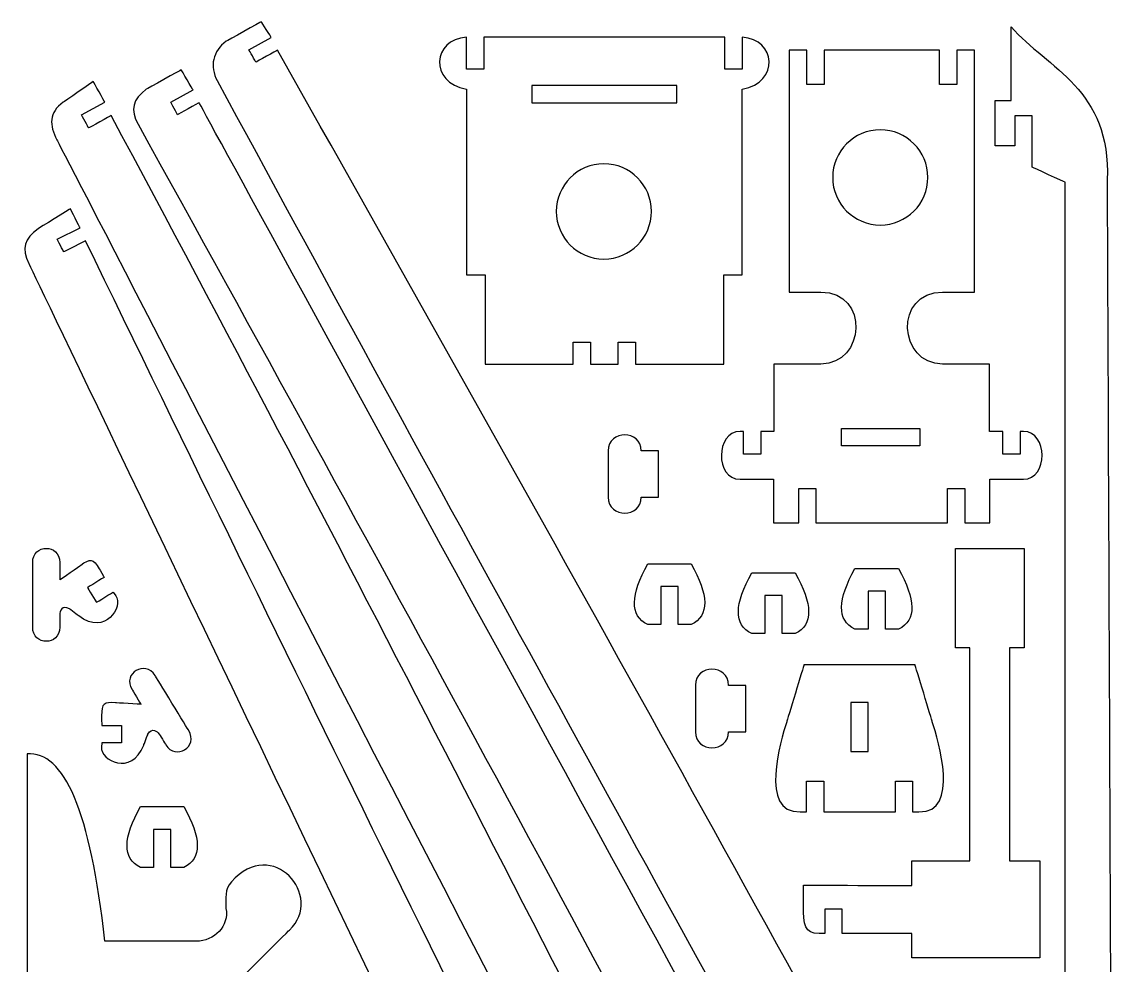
# Model space of a CAD drawing. Header units: centimetres. Extents: x -1416 to 662, y 154 to 1327.
# Drawn here: x -1368 to -886.2, y 906.8 to 1324 of the extents above; entities that cross this region are included whole.
import ezdxf

# ---------------------------------------------------------------- set-up
doc = ezdxf.new("R2010")
doc.units = ezdxf.units.CM
doc.header["$MEASUREMENT"] = 0
doc.layers.add('Camada 1', color=3, linetype='Continuous')

msp = doc.modelspace()

# ---------------------------------------------------------------- linework, layer by layer
at = {"layer": 'Camada 1', "lineweight": 25}
for points, knots in [([(-1257.694462, 1317.110396), (-1257.694462, 1317.110396), (-1267.559568, 1311.644316), (-1267.559568, 1311.644316), (-1267.559568, 1311.644316), (-1267.559568, 1311.644316), (-1264.526808, 1306.171378), (-1264.526808, 1306.171378), (-1264.526808, 1306.171378), (-1264.526808, 1306.171378), (-1255.008158, 1311.445434), (-1255.008158, 1311.445434), (-1255.008158, 1311.445434), (-1153.587482, 1132.486432), (-1053.868352, 952.854076), (-955.223134, 772.738866), (-955.223134, 772.738866), (-955.223134, 772.738866), (-964.403202, 767.653278), (-964.403202, 767.653278), (-964.403202, 767.653278), (-964.403202, 767.653278), (-961.370442, 762.180086), (-961.370442, 762.180086), (-961.370442, 762.180086), (-961.370442, 762.180086), (-952.607442, 767.033772), (-952.607442, 767.033772), (-952.607442, 767.033772), (-943.34965, 756.108978), (-930.839896, 751.451126), (-913.69007, 750.466114), (-913.69007, 750.466114), (-913.69007, 750.466114), (-887.363224, 701.036952), (-887.363224, 701.036952), (-887.363224, 701.036952), (-956.04584, 710.671934), (-984.402908, 750.851432), (-1005.270532, 793.037276), (-1005.270532, 793.037276), (-1097.508092, 961.920098), (-1190.029878, 1128.82934), (-1281.610086, 1298.004262), (-1281.610086, 1298.004262), (-1284.962124, 1304.197544), (-1283.668756, 1311.083992), (-1277.593584, 1315.433234), (-1277.593584, 1315.433234), (-1277.593584, 1315.433234), (-1262.136668, 1324.031388), (-1262.136668, 1324.031388), (-1262.136668, 1324.031388), (-1262.136668, 1324.031388), (-1257.694462, 1317.110396), (-1257.694462, 1317.110396)], [0, 0, 0, 0, 0.0666666667, 0.0666666667, 0.0666666667, 0.0666666767, 0.1333333333, 0.1333333333, 0.1333333333, 0.1333333433, 0.2, 0.2, 0.2, 0.20000001, 0.2666666667, 0.2666666667, 0.2666666667, 0.2666666767, 0.3333333333, 0.3333333333, 0.3333333333, 0.3333333433, 0.4, 0.4, 0.4, 0.40000001, 0.4666666667, 0.4666666667, 0.4666666667, 0.4666666767, 0.5333333333, 0.5333333333, 0.5333333333, 0.5333333433, 0.6, 0.6, 0.6, 0.60000001, 0.6666666667, 0.6666666667, 0.6666666667, 0.6666666767, 0.7333333333, 0.7333333333, 0.7333333333, 0.7333333433, 0.8, 0.8, 0.8, 0.80000001, 0.8666666667, 0.8666666667, 0.8666666667, 0.8666666767, 1, 1, 1, 1]), ([(-930.536112, 1321.846226), (-930.536112, 1321.846226), (-930.536112, 1289.280886), (-930.536112, 1289.280886), (-930.536112, 1289.280886), (-930.536112, 1289.280886), (-937.544734, 1289.280886), (-937.544734, 1289.280886), (-937.544734, 1289.280886), (-937.544734, 1289.280886), (-937.544734, 1269.144782), (-937.544734, 1269.144782), (-937.544734, 1269.144782), (-937.544734, 1269.144782), (-928.784528, 1269.144782), (-928.784528, 1269.144782), (-928.784528, 1269.144782), (-928.784528, 1269.144782), (-928.784528, 1282.509754), (-928.784528, 1282.509754), (-928.784528, 1282.509754), (-928.784528, 1282.509754), (-921.154368, 1282.509754), (-921.154368, 1282.509754), (-921.154368, 1282.509754), (-921.154368, 1282.509754), (-921.154368, 1259.70538), (-921.154368, 1259.70538), (-921.154368, 1259.70538), (-921.154368, 1259.70538), (-906.644872, 1253.136686), (-906.644872, 1253.136686), (-906.644872, 1253.136686), (-906.644872, 1253.136686), (-906.644872, 890.091692), (-906.644872, 890.091692), (-906.644872, 890.091692), (-906.644872, 890.091692), (-935.965616, 890.091692), (-935.965616, 890.091692), (-935.965616, 890.091692), (-935.965616, 890.091692), (-935.965616, 778.860012), (-935.965616, 778.860012), (-935.965616, 778.860012), (-935.965616, 778.860012), (-926.427662, 778.860012), (-926.427662, 778.860012), (-926.427662, 778.860012), (-926.427662, 778.860012), (-911.49297, 795.671764), (-911.49297, 795.671764), (-911.49297, 795.671764), (-911.49297, 795.671764), (-911.49297, 849.854028), (-911.49297, 849.854028), (-911.49297, 849.854028), (-911.49297, 849.854028), (-903.863318, 849.854028), (-903.863318, 849.854028), (-903.863318, 849.854028), (-903.863318, 849.854028), (-903.863318, 805.073574), (-903.863318, 805.073574), (-903.863318, 805.073574), (-903.863318, 805.073574), (-886.245878, 825.537338), (-886.245878, 825.537338), (-886.245878, 825.537338), (-886.245878, 825.537338), (-888.010162, 1254.088424), (-888.010162, 1254.088424), (-888.010162, 1254.088424), (-886.21616, 1294.173434), (-914.16505, 1303.298892), (-930.536112, 1321.846226)], [0, 0, 0, 0, 0.05, 0.05, 0.05, 0.05000001, 0.1, 0.1, 0.1, 0.10000001, 0.15, 0.15, 0.15, 0.15000001, 0.2, 0.2, 0.2, 0.20000001, 0.25, 0.25, 0.25, 0.25000001, 0.3, 0.3, 0.3, 0.30000001, 0.35, 0.35, 0.35, 0.35000001, 0.4, 0.4, 0.4, 0.40000001, 0.45, 0.45, 0.45, 0.45000001, 0.5, 0.5, 0.5, 0.50000001, 0.55, 0.55, 0.55, 0.55000001, 0.6, 0.6, 0.6, 0.60000001, 0.65, 0.65, 0.65, 0.65000001, 0.7, 0.7, 0.7, 0.70000001, 0.75, 0.75, 0.75, 0.75000001, 0.8, 0.8, 0.8, 0.80000001, 0.85, 0.85, 0.85, 0.85000001, 0.9, 0.9, 0.9, 0.90000001, 1, 1, 1, 1]), ([(-1116.495862, 1172.700728), (-1116.495862, 1172.700728), (-1116.495862, 1182.411402), (-1116.495862, 1182.411402), (-1116.495862, 1182.411402), (-1116.495862, 1182.411402), (-1124.125514, 1182.411402), (-1124.125514, 1182.411402), (-1124.125514, 1182.411402), (-1124.125514, 1182.411402), (-1124.125514, 1172.700728), (-1124.125514, 1172.700728), (-1124.125514, 1172.700728), (-1124.125514, 1172.700728), (-1163.123404, 1172.700728), (-1163.123404, 1172.700728), (-1163.123404, 1172.700728), (-1163.123404, 1172.700728), (-1163.123404, 1212.166994), (-1163.123404, 1212.166994), (-1163.123404, 1212.166994), (-1163.123404, 1212.166994), (-1171.32608, 1212.166994), (-1171.32608, 1212.166994), (-1171.32608, 1212.166994), (-1171.32608, 1212.166994), (-1171.32608, 1294.207724), (-1171.32608, 1294.207724), (-1171.32608, 1294.207724), (-1188.000164, 1297.200352), (-1186.450764, 1316.42358), (-1171.32608, 1317.16399), (-1171.32608, 1317.16399), (-1171.32608, 1317.16399), (-1171.32608, 1303.136586), (-1171.32608, 1303.136586), (-1171.32608, 1303.136586), (-1171.32608, 1303.136586), (-1163.69592, 1303.136586), (-1163.69592, 1303.136586), (-1163.69592, 1303.136586), (-1163.69592, 1303.136586), (-1163.69592, 1317.16399), (-1163.69592, 1317.16399), (-1163.69592, 1317.16399), (-1163.69592, 1317.16399), (-1111.190818, 1317.16399), (-1111.190818, 1317.16399), (-1111.190818, 1317.16399), (-1111.190818, 1317.16399), (-1110.368874, 1317.16399), (-1110.368874, 1317.16399), (-1110.368874, 1317.16399), (-1110.368874, 1317.16399), (-1057.041066, 1317.16399), (-1057.041066, 1317.16399), (-1057.041066, 1317.16399), (-1057.041066, 1317.16399), (-1057.041066, 1303.136586), (-1057.041066, 1303.136586), (-1057.041066, 1303.136586), (-1057.041066, 1303.136586), (-1049.41116, 1303.136586), (-1049.41116, 1303.136586), (-1049.41116, 1303.136586), (-1049.41116, 1303.136586), (-1049.41116, 1317.16399), (-1049.41116, 1317.16399), (-1049.41116, 1317.16399), (-1034.286476, 1316.42358), (-1032.736822, 1297.211782), (-1049.41116, 1294.2189), (-1049.41116, 1294.2189), (-1049.41116, 1294.2189), (-1049.41116, 1212.166994), (-1049.41116, 1212.166994), (-1049.41116, 1212.166994), (-1049.41116, 1212.166994), (-1057.61409, 1212.166994), (-1057.61409, 1212.166994), (-1057.61409, 1212.166994), (-1057.61409, 1212.166994), (-1057.61409, 1172.700728), (-1057.61409, 1172.700728), (-1057.61409, 1172.700728), (-1057.61409, 1172.700728), (-1096.611472, 1172.700728), (-1096.611472, 1172.700728), (-1096.611472, 1172.700728), (-1096.611472, 1172.700728), (-1096.611472, 1182.411402), (-1096.611472, 1182.411402), (-1096.611472, 1182.411402), (-1096.611472, 1182.411402), (-1104.241886, 1182.411402), (-1104.241886, 1182.411402), (-1104.241886, 1182.411402), (-1104.241886, 1182.411402), (-1104.241886, 1172.700728), (-1104.241886, 1172.700728), (-1104.241886, 1172.700728), (-1104.241886, 1172.700728), (-1116.495862, 1172.700728), (-1116.495862, 1172.700728)], [0, 0, 0, 0, 0.037037037, 0.037037037, 0.037037037, 0.037037047, 0.0740740741, 0.0740740741, 0.0740740741, 0.0740740841, 0.1111111111, 0.1111111111, 0.1111111111, 0.1111111211, 0.1481481481, 0.1481481481, 0.1481481481, 0.1481481581, 0.1851851852, 0.1851851852, 0.1851851852, 0.1851851952, 0.2222222222, 0.2222222222, 0.2222222222, 0.2222222322, 0.2592592593, 0.2592592593, 0.2592592593, 0.2592592693, 0.2962962963, 0.2962962963, 0.2962962963, 0.2962963063, 0.3333333333, 0.3333333333, 0.3333333333, 0.3333333433, 0.3703703704, 0.3703703704, 0.3703703704, 0.3703703804, 0.4074074074, 0.4074074074, 0.4074074074, 0.4074074174, 0.4444444444, 0.4444444444, 0.4444444444, 0.4444444544, 0.4814814815, 0.4814814815, 0.4814814815, 0.4814814915, 0.5185185185, 0.5185185185, 0.5185185185, 0.5185185285, 0.5555555556, 0.5555555556, 0.5555555556, 0.5555555656, 0.5925925926, 0.5925925926, 0.5925925926, 0.5925926026, 0.6296296296, 0.6296296296, 0.6296296296, 0.6296296396, 0.6666666667, 0.6666666667, 0.6666666667, 0.6666666767, 0.7037037037, 0.7037037037, 0.7037037037, 0.7037037137, 0.7407407407, 0.7407407407, 0.7407407407, 0.7407407507, 0.7777777778, 0.7777777778, 0.7777777778, 0.7777777878, 0.8148148148, 0.8148148148, 0.8148148148, 0.8148148248, 0.8518518519, 0.8518518519, 0.8518518519, 0.8518518619, 0.8888888889, 0.8888888889, 0.8888888889, 0.8888888989, 0.9259259259, 0.9259259259, 0.9259259259, 0.9259259359, 1, 1, 1, 1]), ([(-962.184258, 1311.415208), (-962.184258, 1311.415208), (-962.184258, 1296.353516), (-962.184258, 1296.353516), (-962.184258, 1296.353516), (-962.184258, 1296.353516), (-954.55486, 1296.353516), (-954.55486, 1296.353516), (-954.55486, 1296.353516), (-954.55486, 1296.353516), (-954.55486, 1311.415208), (-954.55486, 1311.415208), (-954.55486, 1311.415208), (-954.55486, 1311.415208), (-946.727342, 1311.415208), (-946.727342, 1311.415208), (-946.727342, 1311.415208), (-946.727342, 1311.415208), (-946.727342, 1204.461904), (-946.727342, 1204.461904), (-946.727342, 1204.461904), (-946.727342, 1204.461904), (-960.77024, 1204.461904), (-960.77024, 1204.461904), (-960.77024, 1204.461904), (-982.428312, 1204.461904), (-980.41968, 1172.69133), (-960.77024, 1172.69133), (-960.77024, 1172.69133), (-960.77024, 1172.69133), (-940.018694, 1172.69133), (-940.018694, 1172.69133), (-940.018694, 1172.69133), (-940.018694, 1172.69133), (-940.018694, 1142.927356), (-940.018694, 1142.927356), (-940.018694, 1142.927356), (-940.018694, 1142.927356), (-934.158914, 1142.927356), (-934.158914, 1142.927356), (-934.158914, 1142.927356), (-934.158914, 1142.927356), (-934.158914, 1132.842794), (-934.158914, 1132.842794), (-934.158914, 1132.842794), (-934.158914, 1132.842794), (-926.529008, 1132.842794), (-926.529008, 1132.842794), (-926.529008, 1132.842794), (-926.529008, 1132.842794), (-926.529008, 1142.927356), (-926.529008, 1142.927356), (-926.529008, 1142.927356), (-926.529008, 1142.927356), (-925.05276, 1142.927356), (-925.05276, 1142.927356), (-925.05276, 1142.927356), (-914.172416, 1142.927356), (-913.891238, 1121.74655), (-925.05276, 1121.74655), (-925.05276, 1121.74655), (-925.05276, 1121.74655), (-939.885344, 1121.74655), (-939.885344, 1121.74655), (-939.885344, 1121.74655), (-939.885344, 1121.74655), (-939.885344, 1102.538562), (-939.885344, 1102.538562), (-939.885344, 1102.538562), (-939.885344, 1102.538562), (-950.966856, 1102.538562), (-950.966856, 1102.538562), (-950.966856, 1102.538562), (-950.966856, 1102.538562), (-950.966856, 1117.599492), (-950.966856, 1117.599492), (-950.966856, 1117.599492), (-950.966856, 1117.599492), (-958.596508, 1117.599492), (-958.596508, 1117.599492), (-958.596508, 1117.599492), (-958.596508, 1117.599492), (-958.596508, 1102.538562), (-958.596508, 1102.538562), (-958.596508, 1102.538562), (-958.596508, 1102.538562), (-1016.810006, 1102.538562), (-1016.810006, 1102.538562), (-1016.810006, 1102.538562), (-1016.810006, 1102.538562), (-1016.810006, 1117.599492), (-1016.810006, 1117.599492), (-1016.810006, 1117.599492), (-1016.810006, 1117.599492), (-1024.44042, 1117.599492), (-1024.44042, 1117.599492), (-1024.44042, 1117.599492), (-1024.44042, 1117.599492), (-1024.44042, 1102.538562), (-1024.44042, 1102.538562), (-1024.44042, 1102.538562), (-1024.44042, 1102.538562), (-1035.521424, 1102.538562), (-1035.521424, 1102.538562), (-1035.521424, 1102.538562), (-1035.521424, 1102.538562), (-1035.521424, 1121.74655), (-1035.521424, 1121.74655), (-1035.521424, 1121.74655), (-1035.521424, 1121.74655), (-1050.354008, 1121.74655), (-1050.354008, 1121.74655), (-1050.354008, 1121.74655), (-1061.515784, 1121.74655), (-1061.23486, 1142.927356), (-1050.354008, 1142.927356), (-1050.354008, 1142.927356), (-1050.354008, 1142.927356), (-1048.87776, 1142.927356), (-1048.87776, 1142.927356), (-1048.87776, 1142.927356), (-1048.87776, 1142.927356), (-1048.87776, 1132.842794), (-1048.87776, 1132.842794), (-1048.87776, 1132.842794), (-1048.87776, 1132.842794), (-1041.247346, 1132.842794), (-1041.247346, 1132.842794), (-1041.247346, 1132.842794), (-1041.247346, 1132.842794), (-1041.247346, 1142.927356), (-1041.247346, 1142.927356), (-1041.247346, 1142.927356), (-1041.247346, 1142.927356), (-1035.388074, 1142.927356), (-1035.388074, 1142.927356), (-1035.388074, 1142.927356), (-1035.388074, 1142.927356), (-1035.388074, 1172.69133), (-1035.388074, 1172.69133), (-1035.388074, 1172.69133), (-1035.388074, 1172.69133), (-1014.636274, 1172.69133), (-1014.636274, 1172.69133), (-1014.636274, 1172.69133), (-994.987342, 1172.69133), (-992.978202, 1204.461904), (-1014.636274, 1204.461904), (-1014.636274, 1204.461904), (-1014.636274, 1204.461904), (-1028.679426, 1204.461904), (-1028.679426, 1204.461904), (-1028.679426, 1204.461904), (-1028.679426, 1204.461904), (-1028.679426, 1311.415208), (-1028.679426, 1311.415208), (-1028.679426, 1311.415208), (-1028.679426, 1311.415208), (-1020.852162, 1311.415208), (-1020.852162, 1311.415208), (-1020.852162, 1311.415208), (-1020.852162, 1311.415208), (-1020.852162, 1296.353516), (-1020.852162, 1296.353516), (-1020.852162, 1296.353516), (-1020.852162, 1296.353516), (-1013.222764, 1296.353516), (-1013.222764, 1296.353516), (-1013.222764, 1296.353516), (-1013.222764, 1296.353516), (-1013.222764, 1311.415208), (-1013.222764, 1311.415208), (-1013.222764, 1311.415208), (-1013.222764, 1311.415208), (-962.184258, 1311.415208), (-962.184258, 1311.415208)], [0, 0, 0, 0, 0.0222222222, 0.0222222222, 0.0222222222, 0.0222222322, 0.0444444444, 0.0444444444, 0.0444444444, 0.0444444544, 0.0666666667, 0.0666666667, 0.0666666667, 0.0666666767, 0.0888888889, 0.0888888889, 0.0888888889, 0.0888888989, 0.1111111111, 0.1111111111, 0.1111111111, 0.1111111211, 0.1333333333, 0.1333333333, 0.1333333333, 0.1333333433, 0.1555555556, 0.1555555556, 0.1555555556, 0.1555555656, 0.1777777778, 0.1777777778, 0.1777777778, 0.1777777878, 0.2, 0.2, 0.2, 0.20000001, 0.2222222222, 0.2222222222, 0.2222222222, 0.2222222322, 0.2444444444, 0.2444444444, 0.2444444444, 0.2444444544, 0.2666666667, 0.2666666667, 0.2666666667, 0.2666666767, 0.2888888889, 0.2888888889, 0.2888888889, 0.2888888989, 0.3111111111, 0.3111111111, 0.3111111111, 0.3111111211, 0.3333333333, 0.3333333333, 0.3333333333, 0.3333333433, 0.3555555556, 0.3555555556, 0.3555555556, 0.3555555656, 0.3777777778, 0.3777777778, 0.3777777778, 0.3777777878, 0.4, 0.4, 0.4, 0.40000001, 0.4222222222, 0.4222222222, 0.4222222222, 0.4222222322, 0.4444444444, 0.4444444444, 0.4444444444, 0.4444444544, 0.4666666667, 0.4666666667, 0.4666666667, 0.4666666767, 0.4888888889, 0.4888888889, 0.4888888889, 0.4888888989, 0.5111111111, 0.5111111111, 0.5111111111, 0.5111111211, 0.5333333333, 0.5333333333, 0.5333333333, 0.5333333433, 0.5555555556, 0.5555555556, 0.5555555556, 0.5555555656, 0.5777777778, 0.5777777778, 0.5777777778, 0.5777777878, 0.6, 0.6, 0.6, 0.60000001, 0.6222222222, 0.6222222222, 0.6222222222, 0.6222222322, 0.6444444444, 0.6444444444, 0.6444444444, 0.6444444544, 0.6666666667, 0.6666666667, 0.6666666667, 0.6666666767, 0.6888888889, 0.6888888889, 0.6888888889, 0.6888888989, 0.7111111111, 0.7111111111, 0.7111111111, 0.7111111211, 0.7333333333, 0.7333333333, 0.7333333333, 0.7333333433, 0.7555555556, 0.7555555556, 0.7555555556, 0.7555555656, 0.7777777778, 0.7777777778, 0.7777777778, 0.7777777878, 0.8, 0.8, 0.8, 0.80000001, 0.8222222222, 0.8222222222, 0.8222222222, 0.8222222322, 0.8444444444, 0.8444444444, 0.8444444444, 0.8444444544, 0.8666666667, 0.8666666667, 0.8666666667, 0.8666666767, 0.8888888889, 0.8888888889, 0.8888888889, 0.8888888989, 0.9111111111, 0.9111111111, 0.9111111111, 0.9111111211, 0.9333333333, 0.9333333333, 0.9333333333, 0.9333333433, 0.9555555556, 0.9555555556, 0.9555555556, 0.9555555656, 1, 1, 1, 1]), ([(-1292.310344, 1293.89251), (-1292.310344, 1293.89251), (-1302.17545, 1288.42643), (-1302.17545, 1288.42643), (-1302.17545, 1288.42643), (-1302.17545, 1288.42643), (-1299.14269, 1282.953238), (-1299.14269, 1282.953238), (-1299.14269, 1282.953238), (-1299.14269, 1282.953238), (-1289.623786, 1288.227548), (-1289.623786, 1288.227548), (-1289.623786, 1288.227548), (-1289.623786, 1288.227548), (-993.34828, 746.486442), (-993.34828, 746.486442), (-993.34828, 746.486442), (-993.34828, 746.486442), (-1006.075204, 739.433878), (-1006.075204, 739.433878), (-1006.075204, 739.433878), (-1006.075204, 739.433878), (-1003.042952, 733.96094), (-1003.042952, 733.96094), (-1003.042952, 733.96094), (-1003.042952, 733.96094), (-990.732588, 740.781094), (-990.732588, 740.781094), (-990.732588, 740.781094), (-990.732588, 740.781094), (-984.97517, 732.64522), (-984.97517, 732.64522), (-984.97517, 732.64522), (-964.048618, 703.073016), (-950.781944, 694.467496), (-909.406614, 676.998646), (-909.406614, 676.998646), (-909.406614, 676.998646), (-889.363982, 637.967736), (-889.363982, 637.967736), (-889.363982, 637.967736), (-953.86398, 643.18642), (-990.14153, 673.133528), (-1012.422918, 716.812892), (-1012.422918, 716.812892), (-1111.332042, 905.127476), (-1213.338696, 1092.200254), (-1316.636686, 1278.759698), (-1316.636686, 1278.759698), (-1320.048668, 1284.922246), (-1319.051464, 1289.839432), (-1312.976038, 1294.18842), (-1312.976038, 1294.18842), (-1312.976038, 1294.18842), (-1297.519884, 1302.786828), (-1297.519884, 1302.786828), (-1297.519884, 1302.786828), (-1297.519884, 1302.786828), (-1292.310344, 1293.89251), (-1292.310344, 1293.89251)], [0, 0, 0, 0, 0.0625, 0.0625, 0.0625, 0.06250001, 0.125, 0.125, 0.125, 0.12500001, 0.1875, 0.1875, 0.1875, 0.18750001, 0.25, 0.25, 0.25, 0.25000001, 0.3125, 0.3125, 0.3125, 0.31250001, 0.375, 0.375, 0.375, 0.37500001, 0.4375, 0.4375, 0.4375, 0.43750001, 0.5, 0.5, 0.5, 0.50000001, 0.5625, 0.5625, 0.5625, 0.56250001, 0.625, 0.625, 0.625, 0.62500001, 0.6875, 0.6875, 0.6875, 0.68750001, 0.75, 0.75, 0.75, 0.75000001, 0.8125, 0.8125, 0.8125, 0.81250001, 0.875, 0.875, 0.875, 0.87500001, 1, 1, 1, 1]), ([(-1331.334396, 1288.536666), (-1331.334396, 1288.536666), (-1341.65721, 1282.8524), (-1341.65721, 1282.8524), (-1341.65721, 1282.8524), (-1341.65721, 1282.8524), (-1338.47713, 1277.075932), (-1338.47713, 1277.075932), (-1338.47713, 1277.075932), (-1338.47713, 1277.075932), (-1328.51906, 1282.558522), (-1328.51906, 1282.558522), (-1328.51906, 1282.558522), (-1225.89544, 1091.721972), (-1143.332994, 927.705282), (-1043.834844, 734.888548), (-1043.834844, 734.888548), (-1043.834844, 734.888548), (-1053.4523, 729.59214), (-1053.4523, 729.59214), (-1053.4523, 729.59214), (-1053.4523, 729.59214), (-1050.27222, 723.81618), (-1050.27222, 723.81618), (-1050.27222, 723.81618), (-1050.27222, 723.81618), (-1041.094184, 728.868748), (-1041.094184, 728.868748), (-1041.094184, 728.868748), (-1041.094184, 728.868748), (-1028.12088, 707.935338), (-1028.12088, 707.935338), (-1028.12088, 707.935338), (-1005.30279, 671.116006), (-980.139518, 648.030454), (-921.991806, 630.860816), (-921.991806, 630.860816), (-921.991806, 630.860816), (-894.125974, 578.433692), (-894.125974, 578.433692), (-894.125974, 578.433692), (-955.723514, 599.400884), (-997.674662, 585.697584), (-1025.993122, 640.456682), (-1025.993122, 640.456682), (-1025.993122, 640.456682), (-1352.487262, 1271.778762), (-1352.487262, 1271.778762), (-1352.487262, 1271.778762), (-1355.897212, 1278.37311), (-1356.098888, 1283.873734), (-1349.683356, 1288.439892), (-1349.683356, 1288.439892), (-1349.683356, 1288.439892), (-1336.438526, 1297.559508), (-1336.438526, 1297.559508), (-1336.438526, 1297.559508), (-1336.438526, 1297.559508), (-1331.334396, 1288.536666), (-1331.334396, 1288.536666)], [0, 0, 0, 0, 0.0625, 0.0625, 0.0625, 0.06250001, 0.125, 0.125, 0.125, 0.12500001, 0.1875, 0.1875, 0.1875, 0.18750001, 0.25, 0.25, 0.25, 0.25000001, 0.3125, 0.3125, 0.3125, 0.31250001, 0.375, 0.375, 0.375, 0.37500001, 0.4375, 0.4375, 0.4375, 0.43750001, 0.5, 0.5, 0.5, 0.50000001, 0.5625, 0.5625, 0.5625, 0.56250001, 0.625, 0.625, 0.625, 0.62500001, 0.6875, 0.6875, 0.6875, 0.68750001, 0.75, 0.75, 0.75, 0.75000001, 0.8125, 0.8125, 0.8125, 0.81250001, 0.875, 0.875, 0.875, 0.87500001, 1, 1, 1, 1]), ([(-1142.40945, 1288.183606), (-1142.40945, 1288.183606), (-1142.40945, 1295.813766), (-1142.40945, 1295.813766), (-1142.40945, 1295.813766), (-1142.40945, 1295.813766), (-1078.327282, 1295.813766), (-1078.327282, 1295.813766), (-1078.327282, 1295.813766), (-1078.327282, 1295.813766), (-1078.327282, 1288.183606), (-1078.327282, 1288.183606), (-1078.327282, 1288.183606), (-1078.327282, 1288.183606), (-1142.40945, 1288.183606), (-1142.40945, 1288.183606)], [0, 0, 0, 0, 0.2, 0.2, 0.2, 0.20000001, 0.4, 0.4, 0.4, 0.40000001, 0.6, 0.6, 0.6, 0.60000001, 1, 1, 1, 1]), ([(-988.348798, 1276.254496), (-976.723472, 1276.254496), (-967.29931, 1266.830334), (-967.29931, 1255.205008), (-967.29931, 1255.205008), (-967.29931, 1243.579682), (-976.723472, 1234.15552), (-988.348798, 1234.15552), (-988.348798, 1234.15552), (-999.974124, 1234.15552), (-1009.398286, 1243.579682), (-1009.398286, 1255.205008), (-1009.398286, 1255.205008), (-1009.398286, 1266.830334), (-999.974124, 1276.254496), (-988.348798, 1276.254496)], [0, 0, 0, 0, 0.2, 0.2, 0.2, 0.20000001, 0.4, 0.4, 0.4, 0.40000001, 0.6, 0.6, 0.6, 0.60000001, 1, 1, 1, 1]), ([(-1110.60611, 1261.228364), (-1098.980784, 1261.228364), (-1089.556368, 1251.804202), (-1089.556368, 1240.178876), (-1089.556368, 1240.178876), (-1089.556368, 1228.55355), (-1098.980784, 1219.129388), (-1110.60611, 1219.129388), (-1110.60611, 1219.129388), (-1122.231436, 1219.129388), (-1131.655598, 1228.55355), (-1131.655598, 1240.178876), (-1131.655598, 1240.178876), (-1131.655598, 1251.804202), (-1122.231436, 1261.228364), (-1110.60611, 1261.228364)], [0, 0, 0, 0, 0.2, 0.2, 0.2, 0.20000001, 0.4, 0.4, 0.4, 0.40000001, 0.6, 0.6, 0.6, 0.60000001, 1, 1, 1, 1]), ([(-1342.278494, 1232.952576), (-1342.278494, 1232.952576), (-1352.34172, 1227.86013), (-1352.34172, 1227.86013), (-1352.34172, 1227.86013), (-1352.34172, 1227.86013), (-1349.516224, 1222.27721), (-1349.516224, 1222.27721), (-1349.516224, 1222.27721), (-1349.516224, 1222.27721), (-1339.806566, 1227.19084), (-1339.806566, 1227.19084), (-1339.806566, 1227.19084), (-1250.185714, 1042.144982), (-1158.837916, 857.543116), (-1067.947572, 672.82695), (-1067.947572, 672.82695), (-1067.947572, 672.82695), (-1082.521584, 665.45079), (-1082.521584, 665.45079), (-1082.521584, 665.45079), (-1082.521584, 665.45079), (-1079.696342, 659.86787), (-1079.696342, 659.86787), (-1079.696342, 659.86787), (-1079.696342, 659.86787), (-1065.547018, 667.027622), (-1065.547018, 667.027622), (-1065.547018, 667.027622), (-1065.547018, 667.027622), (-1052.452556, 643.724646), (-1052.452556, 643.724646), (-1052.452556, 643.724646), (-1036.162266, 614.734356), (-1019.756406, 603.412306), (-972.771486, 585.361542), (-972.771486, 585.361542), (-972.771486, 585.361542), (-954.204848, 545.606224), (-954.204848, 545.606224), (-954.204848, 545.606224), (-1019.992372, 556.669448), (-1057.885616, 576.776088), (-1081.163192, 625.319044), (-1081.163192, 625.319044), (-1081.163192, 625.319044), (-1364.991428, 1217.207878), (-1364.991428, 1217.207878), (-1364.991428, 1217.207878), (-1368.03765, 1223.560418), (-1366.989138, 1228.370416), (-1360.755216, 1232.488772), (-1360.755216, 1232.488772), (-1360.755216, 1232.488772), (-1346.545694, 1241.382074), (-1346.545694, 1241.382074), (-1346.545694, 1241.382074), (-1346.545694, 1241.382074), (-1342.278494, 1232.952576), (-1342.278494, 1232.952576)], [0, 0, 0, 0, 0.0625, 0.0625, 0.0625, 0.06250001, 0.125, 0.125, 0.125, 0.12500001, 0.1875, 0.1875, 0.1875, 0.18750001, 0.25, 0.25, 0.25, 0.25000001, 0.3125, 0.3125, 0.3125, 0.31250001, 0.375, 0.375, 0.375, 0.37500001, 0.4375, 0.4375, 0.4375, 0.43750001, 0.5, 0.5, 0.5, 0.50000001, 0.5625, 0.5625, 0.5625, 0.56250001, 0.625, 0.625, 0.625, 0.62500001, 0.6875, 0.6875, 0.6875, 0.68750001, 0.75, 0.75, 0.75, 0.75000001, 0.8125, 0.8125, 0.8125, 0.81250001, 0.875, 0.875, 0.875, 0.87500001, 1, 1, 1, 1]), ([(-1094.044802, 1134.306342), (-1094.044802, 1134.306342), (-1086.41769, 1134.305072), (-1086.41769, 1134.305072), (-1086.41769, 1134.305072), (-1086.41769, 1134.305072), (-1086.41769, 1113.796604), (-1086.41769, 1113.796604), (-1086.41769, 1113.796604), (-1086.41769, 1113.796604), (-1094.044802, 1113.798636), (-1094.044802, 1113.798636), (-1094.044802, 1113.798636), (-1094.043024, 1104.361012), (-1108.677234, 1104.36533), (-1108.679266, 1113.800668), (-1108.679266, 1113.800668), (-1108.679266, 1113.800668), (-1108.679266, 1134.308628), (-1108.679266, 1134.308628), (-1108.679266, 1134.308628), (-1108.677234, 1143.743712), (-1094.043024, 1143.748538), (-1094.044802, 1134.306342)], [0, 0, 0, 0, 0.1428571429, 0.1428571429, 0.1428571429, 0.1428571529, 0.2857142857, 0.2857142857, 0.2857142857, 0.2857142957, 0.4285714286, 0.4285714286, 0.4285714286, 0.4285714386, 0.5714285714, 0.5714285714, 0.5714285714, 0.5714285814, 0.7142857143, 0.7142857143, 0.7142857143, 0.7142857243, 1, 1, 1, 1]), ([(-970.87563, 1136.564402), (-970.87563, 1136.564402), (-970.87563, 1144.194562), (-970.87563, 1144.194562), (-970.87563, 1144.194562), (-970.87563, 1144.194562), (-1005.522246, 1144.194562), (-1005.522246, 1144.194562), (-1005.522246, 1144.194562), (-1005.522246, 1144.194562), (-1005.522246, 1136.564402), (-1005.522246, 1136.564402), (-1005.522246, 1136.564402), (-1005.522246, 1136.564402), (-970.87563, 1136.564402), (-970.87563, 1136.564402)], [0, 0, 0, 0, 0.2, 0.2, 0.2, 0.20000001, 0.4, 0.4, 0.4, 0.40000001, 0.6, 0.6, 0.6, 0.60000001, 1, 1, 1, 1]), ([(-1326.465978, 1070.248304), (-1326.465978, 1070.248304), (-1327.585102, 1071.842408), (-1327.585102, 1071.842408), (-1327.585102, 1071.842408), (-1327.585102, 1071.842408), (-1335.018158, 1067.320446), (-1335.018158, 1067.320446), (-1335.018158, 1067.320446), (-1335.018158, 1067.320446), (-1338.982844, 1073.840118), (-1338.982844, 1073.840118), (-1338.982844, 1073.840118), (-1338.982844, 1073.840118), (-1331.549788, 1078.361826), (-1331.549788, 1078.361826), (-1331.549788, 1078.361826), (-1331.549788, 1078.361826), (-1333.766192, 1082.104008), (-1333.766192, 1082.104008), (-1333.766192, 1082.104008), (-1336.55689, 1086.815962), (-1337.84848, 1086.635876), (-1341.954644, 1083.777614), (-1341.954644, 1083.777614), (-1341.954644, 1083.777614), (-1351.260188, 1077.30036), (-1351.260188, 1077.30036), (-1351.260188, 1077.30036), (-1351.260188, 1077.30036), (-1351.260188, 1084.898008), (-1351.260188, 1084.898008), (-1351.260188, 1084.898008), (-1351.260188, 1093.376782), (-1363.21546, 1093.17663), (-1363.21546, 1084.898008), (-1363.21546, 1084.898008), (-1363.21546, 1084.898008), (-1363.21546, 1056.367966), (-1363.21546, 1056.367966), (-1363.21546, 1056.367966), (-1363.21546, 1048.088836), (-1351.260188, 1047.888176), (-1351.260188, 1056.367966), (-1351.260188, 1056.367966), (-1351.260188, 1056.367966), (-1351.260188, 1062.08195), (-1351.260188, 1062.08195), (-1351.260188, 1062.08195), (-1351.260188, 1063.05985), (-1350.106774, 1066.430176), (-1346.980542, 1064.409352), (-1346.980542, 1064.409352), (-1346.980542, 1064.409352), (-1342.869298, 1061.295312), (-1342.869298, 1061.295312), (-1342.869298, 1061.295312), (-1330.877958, 1052.212018), (-1323.048916, 1065.682908), (-1326.465978, 1070.248304)], [0, 0, 0, 0, 0.0625, 0.0625, 0.0625, 0.06250001, 0.125, 0.125, 0.125, 0.12500001, 0.1875, 0.1875, 0.1875, 0.18750001, 0.25, 0.25, 0.25, 0.25000001, 0.3125, 0.3125, 0.3125, 0.31250001, 0.375, 0.375, 0.375, 0.37500001, 0.4375, 0.4375, 0.4375, 0.43750001, 0.5, 0.5, 0.5, 0.50000001, 0.5625, 0.5625, 0.5625, 0.56250001, 0.625, 0.625, 0.625, 0.62500001, 0.6875, 0.6875, 0.6875, 0.68750001, 0.75, 0.75, 0.75, 0.75000001, 0.8125, 0.8125, 0.8125, 0.81250001, 0.875, 0.875, 0.875, 0.87500001, 1, 1, 1, 1]), ([(-948.697112, 952.988696), (-948.697112, 952.988696), (-974.40369, 952.988696), (-974.40369, 952.988696), (-974.40369, 952.988696), (-974.40369, 952.988696), (-974.392768, 942.122322), (-974.392768, 942.122322), (-974.392768, 942.122322), (-974.392768, 942.122322), (-1022.290818, 942.208936), (-1022.290818, 942.208936), (-1022.290818, 942.208936), (-1022.290818, 942.208936), (-1022.290818, 930.350946), (-1022.290818, 930.350946), (-1022.290818, 930.350946), (-1022.290818, 922.74517), (-1020.425696, 920.288482), (-1012.853194, 920.912814), (-1012.853194, 920.912814), (-1012.853194, 920.912814), (-1012.853194, 931.663618), (-1012.853194, 931.663618), (-1012.853194, 931.663618), (-1012.853194, 931.663618), (-1005.223796, 931.663618), (-1005.223796, 931.663618), (-1005.223796, 931.663618), (-1005.223796, 931.663618), (-1005.223796, 920.912814), (-1005.223796, 920.912814), (-1005.223796, 920.912814), (-1005.223796, 920.912814), (-974.40369, 920.912814), (-974.40369, 920.912814), (-974.40369, 920.912814), (-974.40369, 920.912814), (-974.40369, 910.111718), (-974.40369, 910.111718), (-974.40369, 910.111718), (-974.40369, 910.111718), (-917.841954, 910.111718), (-917.841954, 910.111718), (-917.841954, 910.111718), (-917.841954, 910.111718), (-917.841954, 952.988696), (-917.841954, 952.988696), (-917.841954, 952.988696), (-917.841954, 952.988696), (-931.151554, 952.988696), (-931.151554, 952.988696), (-931.151554, 952.988696), (-931.151554, 952.988696), (-931.151554, 1047.202884), (-931.151554, 1047.202884), (-931.151554, 1047.202884), (-931.151554, 1047.202884), (-924.724084, 1047.202884), (-924.724084, 1047.202884), (-924.724084, 1047.202884), (-924.724084, 1047.202884), (-924.724084, 1091.077828), (-924.724084, 1091.077828), (-924.724084, 1091.077828), (-924.724084, 1091.077828), (-955.079116, 1091.077828), (-955.079116, 1091.077828), (-955.079116, 1091.077828), (-955.079116, 1091.077828), (-955.079116, 1047.202884), (-955.079116, 1047.202884), (-955.079116, 1047.202884), (-955.079116, 1047.202884), (-948.697112, 1047.202884), (-948.697112, 1047.202884), (-948.697112, 1047.202884), (-948.697112, 1047.202884), (-948.697112, 952.988696), (-948.697112, 952.988696)], [0, 0, 0, 0, 0.0476190476, 0.0476190476, 0.0476190476, 0.0476190576, 0.0952380952, 0.0952380952, 0.0952380952, 0.0952381052, 0.1428571429, 0.1428571429, 0.1428571429, 0.1428571529, 0.1904761905, 0.1904761905, 0.1904761905, 0.1904762005, 0.2380952381, 0.2380952381, 0.2380952381, 0.2380952481, 0.2857142857, 0.2857142857, 0.2857142857, 0.2857142957, 0.3333333333, 0.3333333333, 0.3333333333, 0.3333333433, 0.380952381, 0.380952381, 0.380952381, 0.380952391, 0.4285714286, 0.4285714286, 0.4285714286, 0.4285714386, 0.4761904762, 0.4761904762, 0.4761904762, 0.4761904862, 0.5238095238, 0.5238095238, 0.5238095238, 0.5238095338, 0.5714285714, 0.5714285714, 0.5714285714, 0.5714285814, 0.619047619, 0.619047619, 0.619047619, 0.619047629, 0.6666666667, 0.6666666667, 0.6666666667, 0.6666666767, 0.7142857143, 0.7142857143, 0.7142857143, 0.7142857243, 0.7619047619, 0.7619047619, 0.7619047619, 0.7619047719, 0.8095238095, 0.8095238095, 0.8095238095, 0.8095238195, 0.8571428571, 0.8571428571, 0.8571428571, 0.8571428671, 0.9047619048, 0.9047619048, 0.9047619048, 0.9047619148, 1, 1, 1, 1]), ([(-1077.739526, 1057.505124), (-1077.739526, 1057.505124), (-1071.93461, 1057.505124), (-1071.93461, 1057.505124), (-1071.93461, 1057.505124), (-1063.731426, 1061.355256), (-1064.350932, 1070.695852), (-1071.93461, 1084.36791), (-1071.93461, 1084.36791), (-1071.93461, 1084.36791), (-1091.172062, 1084.36791), (-1091.172062, 1084.36791), (-1091.172062, 1084.36791), (-1098.755994, 1070.695852), (-1099.3755, 1061.355256), (-1091.172062, 1057.505124), (-1091.172062, 1057.505124), (-1091.172062, 1057.505124), (-1085.366892, 1057.505124), (-1085.366892, 1057.505124), (-1085.366892, 1057.505124), (-1085.366892, 1057.505124), (-1085.366892, 1074.279284), (-1085.366892, 1074.279284), (-1085.366892, 1074.279284), (-1085.366892, 1074.279284), (-1077.739526, 1074.279284), (-1077.739526, 1074.279284), (-1077.739526, 1074.279284), (-1077.739526, 1074.279284), (-1077.739526, 1057.505124), (-1077.739526, 1057.505124)], [0, 0, 0, 0, 0.1111111111, 0.1111111111, 0.1111111111, 0.1111111211, 0.2222222222, 0.2222222222, 0.2222222222, 0.2222222322, 0.3333333333, 0.3333333333, 0.3333333333, 0.3333333433, 0.4444444444, 0.4444444444, 0.4444444444, 0.4444444544, 0.5555555556, 0.5555555556, 0.5555555556, 0.5555555656, 0.6666666667, 0.6666666667, 0.6666666667, 0.6666666767, 0.7777777778, 0.7777777778, 0.7777777778, 0.7777777878, 1, 1, 1, 1]), ([(-1031.759938, 1053.494464), (-1031.759938, 1053.494464), (-1025.954768, 1053.494464), (-1025.954768, 1053.494464), (-1025.954768, 1053.494464), (-1017.751584, 1057.344342), (-1018.370836, 1066.684684), (-1025.954768, 1080.356742), (-1025.954768, 1080.356742), (-1025.954768, 1080.356742), (-1045.19222, 1080.356742), (-1045.19222, 1080.356742), (-1045.19222, 1080.356742), (-1052.775898, 1066.684684), (-1053.395658, 1057.344342), (-1045.19222, 1053.494464), (-1045.19222, 1053.494464), (-1045.19222, 1053.494464), (-1039.387304, 1053.494464), (-1039.387304, 1053.494464), (-1039.387304, 1053.494464), (-1039.387304, 1053.494464), (-1039.387304, 1070.26837), (-1039.387304, 1070.26837), (-1039.387304, 1070.26837), (-1039.387304, 1070.26837), (-1031.759938, 1070.26837), (-1031.759938, 1070.26837), (-1031.759938, 1070.26837), (-1031.759938, 1070.26837), (-1031.759938, 1053.494464), (-1031.759938, 1053.494464)], [0, 0, 0, 0, 0.1111111111, 0.1111111111, 0.1111111111, 0.1111111211, 0.2222222222, 0.2222222222, 0.2222222222, 0.2222222322, 0.3333333333, 0.3333333333, 0.3333333333, 0.3333333433, 0.4444444444, 0.4444444444, 0.4444444444, 0.4444444544, 0.5555555556, 0.5555555556, 0.5555555556, 0.5555555656, 0.6666666667, 0.6666666667, 0.6666666667, 0.6666666767, 0.7777777778, 0.7777777778, 0.7777777778, 0.7777777878, 1, 1, 1, 1]), ([(-986.10674, 1055.46779), (-986.10674, 1055.46779), (-980.301824, 1055.46779), (-980.301824, 1055.46779), (-980.301824, 1055.46779), (-972.098894, 1059.317668), (-972.7184, 1068.65801), (-980.301824, 1082.330576), (-980.301824, 1082.330576), (-980.301824, 1082.330576), (-999.53953, 1082.330576), (-999.53953, 1082.330576), (-999.53953, 1082.330576), (-1007.122954, 1068.65801), (-1007.74246, 1059.317668), (-999.53953, 1055.46779), (-999.53953, 1055.46779), (-999.53953, 1055.46779), (-993.73436, 1055.46779), (-993.73436, 1055.46779), (-993.73436, 1055.46779), (-993.73436, 1055.46779), (-993.73436, 1072.241696), (-993.73436, 1072.241696), (-993.73436, 1072.241696), (-993.73436, 1072.241696), (-986.10674, 1072.241696), (-986.10674, 1072.241696), (-986.10674, 1072.241696), (-986.10674, 1072.241696), (-986.10674, 1055.46779), (-986.10674, 1055.46779)], [0, 0, 0, 0, 0.1111111111, 0.1111111111, 0.1111111111, 0.1111111211, 0.2222222222, 0.2222222222, 0.2222222222, 0.2222222322, 0.3333333333, 0.3333333333, 0.3333333333, 0.3333333433, 0.4444444444, 0.4444444444, 0.4444444444, 0.4444444544, 0.5555555556, 0.5555555556, 0.5555555556, 0.5555555656, 0.6666666667, 0.6666666667, 0.6666666667, 0.6666666767, 0.7777777778, 0.7777777778, 0.7777777778, 0.7777777878, 1, 1, 1, 1]), ([(-1332.780926, 1003.261392), (-1332.780926, 1003.261392), (-1332.65799, 1005.205762), (-1332.65799, 1005.205762), (-1332.65799, 1005.205762), (-1332.65799, 1005.205762), (-1323.957982, 1005.227352), (-1323.957982, 1005.227352), (-1323.957982, 1005.227352), (-1323.957982, 1005.227352), (-1323.97881, 1012.857766), (-1323.97881, 1012.857766), (-1323.97881, 1012.857766), (-1323.97881, 1012.857766), (-1332.679072, 1012.83516), (-1332.679072, 1012.83516), (-1332.679072, 1012.83516), (-1332.679072, 1012.83516), (-1332.740794, 1017.184656), (-1332.740794, 1017.184656), (-1332.740794, 1017.184656), (-1332.819534, 1022.660134), (-1331.623702, 1023.180834), (-1326.629554, 1022.885178), (-1326.629554, 1022.885178), (-1326.629554, 1022.885178), (-1315.312076, 1022.21665), (-1315.312076, 1022.21665), (-1315.312076, 1022.21665), (-1315.312076, 1022.21665), (-1319.277016, 1028.697206), (-1319.277016, 1028.697206), (-1319.277016, 1028.697206), (-1323.701696, 1035.93011), (-1313.399202, 1041.998678), (-1309.078662, 1034.936462), (-1309.078662, 1034.936462), (-1309.078662, 1034.936462), (-1294.18969, 1010.59996), (-1294.18969, 1010.59996), (-1294.18969, 1010.59996), (-1289.86915, 1003.537998), (-1299.962094, 997.127546), (-1304.387536, 1004.360704), (-1304.387536, 1004.360704), (-1304.387536, 1004.360704), (-1307.369242, 1009.234964), (-1307.369242, 1009.234964), (-1307.369242, 1009.234964), (-1307.879782, 1010.069608), (-1310.622728, 1012.342146), (-1312.234358, 1008.986806), (-1312.234358, 1008.986806), (-1312.234358, 1008.986806), (-1314.11599, 1004.185444), (-1314.11599, 1004.185444), (-1314.11599, 1004.185444), (-1319.604676, 990.17836), (-1333.31331, 997.58373), (-1332.780926, 1003.261392)], [0, 0, 0, 0, 0.0625, 0.0625, 0.0625, 0.06250001, 0.125, 0.125, 0.125, 0.12500001, 0.1875, 0.1875, 0.1875, 0.18750001, 0.25, 0.25, 0.25, 0.25000001, 0.3125, 0.3125, 0.3125, 0.31250001, 0.375, 0.375, 0.375, 0.37500001, 0.4375, 0.4375, 0.4375, 0.43750001, 0.5, 0.5, 0.5, 0.50000001, 0.5625, 0.5625, 0.5625, 0.56250001, 0.625, 0.625, 0.625, 0.62500001, 0.6875, 0.6875, 0.6875, 0.68750001, 0.75, 0.75, 0.75, 0.75000001, 0.8125, 0.8125, 0.8125, 0.81250001, 0.875, 0.875, 0.875, 0.87500001, 1, 1, 1, 1]), ([(-1055.48938, 1030.608048), (-1055.48938, 1030.608048), (-1047.86176, 1030.606524), (-1047.86176, 1030.606524), (-1047.86176, 1030.606524), (-1047.86176, 1030.606524), (-1047.86176, 1010.09831), (-1047.86176, 1010.09831), (-1047.86176, 1010.09831), (-1047.86176, 1010.09831), (-1055.48938, 1010.100088), (-1055.48938, 1010.100088), (-1055.48938, 1010.100088), (-1055.487602, 1000.662718), (-1070.121812, 1000.667036), (-1070.123844, 1010.102374), (-1070.123844, 1010.102374), (-1070.123844, 1010.102374), (-1070.123844, 1030.61008), (-1070.123844, 1030.61008), (-1070.123844, 1030.61008), (-1070.121812, 1040.045672), (-1055.487602, 1040.04999), (-1055.48938, 1030.608048)], [0, 0, 0, 0, 0.1428571429, 0.1428571429, 0.1428571429, 0.1428571529, 0.2857142857, 0.2857142857, 0.2857142857, 0.2857142957, 0.4285714286, 0.4285714286, 0.4285714286, 0.4285714386, 0.5714285714, 0.5714285714, 0.5714285714, 0.5714285814, 0.7142857143, 0.7142857143, 0.7142857143, 0.7142857243, 1, 1, 1, 1]), ([(-1013.385578, 974.64626), (-1013.385578, 974.64626), (-1013.385578, 988.267772), (-1013.385578, 988.267772), (-1013.385578, 988.267772), (-1013.385578, 988.267772), (-1021.015484, 988.267772), (-1021.015484, 988.267772), (-1021.015484, 988.267772), (-1021.015484, 988.267772), (-1021.015484, 974.64626), (-1021.015484, 974.64626), (-1021.015484, 974.64626), (-1021.015484, 974.64626), (-1023.831074, 974.64626), (-1023.831074, 974.64626), (-1023.831074, 974.64626), (-1042.195782, 974.27034), (-1032.252698, 1006.232938), (-1029.726668, 1014.534928), (-1029.726668, 1014.534928), (-1029.726668, 1014.534928), (-1022.089396, 1039.635208), (-1022.089396, 1039.635208), (-1022.089396, 1039.635208), (-1022.089396, 1039.635208), (-972.972654, 1039.635208), (-972.972654, 1039.635208), (-972.972654, 1039.635208), (-972.972654, 1039.635208), (-965.335636, 1014.534928), (-965.335636, 1014.534928), (-965.335636, 1014.534928), (-962.809352, 1006.233446), (-952.866268, 974.27034), (-971.230976, 974.64626), (-971.230976, 974.64626), (-971.230976, 974.64626), (-974.04682, 974.64626), (-974.04682, 974.64626), (-974.04682, 974.64626), (-974.04682, 974.64626), (-974.04682, 988.267772), (-974.04682, 988.267772), (-974.04682, 988.267772), (-974.04682, 988.267772), (-981.676472, 988.267772), (-981.676472, 988.267772), (-981.676472, 988.267772), (-981.676472, 988.267772), (-981.676472, 974.64626), (-981.676472, 974.64626), (-981.676472, 974.64626), (-981.676472, 974.64626), (-1013.385578, 974.64626), (-1013.385578, 974.64626)], [0, 0, 0, 0, 0.0666666667, 0.0666666667, 0.0666666667, 0.0666666767, 0.1333333333, 0.1333333333, 0.1333333333, 0.1333333433, 0.2, 0.2, 0.2, 0.20000001, 0.2666666667, 0.2666666667, 0.2666666667, 0.2666666767, 0.3333333333, 0.3333333333, 0.3333333333, 0.3333333433, 0.4, 0.4, 0.4, 0.40000001, 0.4666666667, 0.4666666667, 0.4666666667, 0.4666666767, 0.5333333333, 0.5333333333, 0.5333333333, 0.5333333433, 0.6, 0.6, 0.6, 0.60000001, 0.6666666667, 0.6666666667, 0.6666666667, 0.6666666767, 0.7333333333, 0.7333333333, 0.7333333333, 0.7333333433, 0.8, 0.8, 0.8, 0.80000001, 0.8666666667, 0.8666666667, 0.8666666667, 0.8666666767, 1, 1, 1, 1]), ([(-1001.344962, 1001.32388), (-1001.344962, 1001.32388), (-1001.344962, 1023.031736), (-1001.344962, 1023.031736), (-1001.344962, 1023.031736), (-1001.344962, 1023.031736), (-993.717342, 1023.031736), (-993.717342, 1023.031736), (-993.717342, 1023.031736), (-993.717342, 1023.031736), (-993.717342, 1001.32388), (-993.717342, 1001.32388), (-993.717342, 1001.32388), (-993.717342, 1001.32388), (-1001.344962, 1001.32388), (-1001.344962, 1001.32388)], [0, 0, 0, 0, 0.2, 0.2, 0.2, 0.20000001, 0.4, 0.4, 0.4, 0.40000001, 0.6, 0.6, 0.6, 0.60000001, 1, 1, 1, 1]), ([(-1284.542262, 887.696218), (-1288.47977, 883.78284), (-1288.58518, 876.91214), (-1284.542262, 872.894114), (-1284.542262, 872.894114), (-1284.542262, 872.894114), (-1249.628438, 838.19111), (-1249.628438, 838.19111), (-1249.628438, 838.19111), (-1234.314016, 822.969652), (-1257.180112, 796.457132), (-1275.334762, 816.872128), (-1275.334762, 816.872128), (-1278.368284, 820.283602), (-1277.747254, 824.034166), (-1277.747254, 828.602356), (-1277.747254, 828.602356), (-1276.246368, 836.347324), (-1282.809728, 843.182718), (-1291.013166, 843.182718), (-1291.013166, 843.182718), (-1291.013166, 843.182718), (-1331.247528, 843.182718), (-1331.247528, 843.182718), (-1331.247528, 843.182718), (-1337.66433, 785.505414), (-1349.315564, 758.92533), (-1365.671386, 760.301502), (-1365.671386, 760.301502), (-1365.671386, 760.301502), (-1365.671386, 1000.288576), (-1365.671386, 1000.288576), (-1365.671386, 1000.288576), (-1349.315564, 1001.664748), (-1337.66433, 975.084918), (-1331.247528, 917.407106), (-1331.247528, 917.407106), (-1331.247528, 917.407106), (-1291.013166, 917.407106), (-1291.013166, 917.407106), (-1291.013166, 917.407106), (-1282.809728, 917.407106), (-1276.246368, 924.242754), (-1277.747254, 931.987976), (-1277.747254, 931.987976), (-1277.747254, 936.555912), (-1278.368538, 940.305968), (-1275.334762, 943.71795), (-1275.334762, 943.71795), (-1257.179604, 964.133962), (-1234.012264, 937.31207), (-1249.628438, 922.398968), (-1249.628438, 922.398968), (-1249.628438, 922.398968), (-1284.542262, 887.696218), (-1284.542262, 887.696218)], [0, 0, 0, 0, 0.0666666667, 0.0666666667, 0.0666666667, 0.0666666767, 0.1333333333, 0.1333333333, 0.1333333333, 0.1333333433, 0.2, 0.2, 0.2, 0.20000001, 0.2666666667, 0.2666666667, 0.2666666667, 0.2666666767, 0.3333333333, 0.3333333333, 0.3333333333, 0.3333333433, 0.4, 0.4, 0.4, 0.40000001, 0.4666666667, 0.4666666667, 0.4666666667, 0.4666666767, 0.5333333333, 0.5333333333, 0.5333333333, 0.5333333433, 0.6, 0.6, 0.6, 0.60000001, 0.6666666667, 0.6666666667, 0.6666666667, 0.6666666767, 0.7333333333, 0.7333333333, 0.7333333333, 0.7333333433, 0.8, 0.8, 0.8, 0.80000001, 0.8666666667, 0.8666666667, 0.8666666667, 0.8666666767, 1, 1, 1, 1]), ([(-1302.135572, 950.113162), (-1302.135572, 950.113162), (-1296.330402, 950.113162), (-1296.330402, 950.113162), (-1296.330402, 950.113162), (-1288.127218, 953.963294), (-1288.746724, 963.303382), (-1296.330402, 976.97544), (-1296.330402, 976.97544), (-1296.330402, 976.97544), (-1315.568108, 976.97544), (-1315.568108, 976.97544), (-1315.568108, 976.97544), (-1323.151786, 963.303382), (-1323.771038, 953.963294), (-1315.568108, 950.113162), (-1315.568108, 950.113162), (-1315.568108, 950.113162), (-1309.763192, 950.113162), (-1309.763192, 950.113162), (-1309.763192, 950.113162), (-1309.763192, 950.113162), (-1309.763192, 966.886814), (-1309.763192, 966.886814), (-1309.763192, 966.886814), (-1309.763192, 966.886814), (-1302.135572, 966.886814), (-1302.135572, 966.886814), (-1302.135572, 966.886814), (-1302.135572, 966.886814), (-1302.135572, 950.113162), (-1302.135572, 950.113162)], [0, 0, 0, 0, 0.1111111111, 0.1111111111, 0.1111111111, 0.1111111211, 0.2222222222, 0.2222222222, 0.2222222222, 0.2222222322, 0.3333333333, 0.3333333333, 0.3333333333, 0.3333333433, 0.4444444444, 0.4444444444, 0.4444444444, 0.4444444544, 0.5555555556, 0.5555555556, 0.5555555556, 0.5555555656, 0.6666666667, 0.6666666667, 0.6666666667, 0.6666666767, 0.7777777778, 0.7777777778, 0.7777777778, 0.7777777878, 1, 1, 1, 1])]:
    msp.add_open_spline(points, degree=3, knots=knots, dxfattribs=at)

doc.saveas('drawing.dxf')
